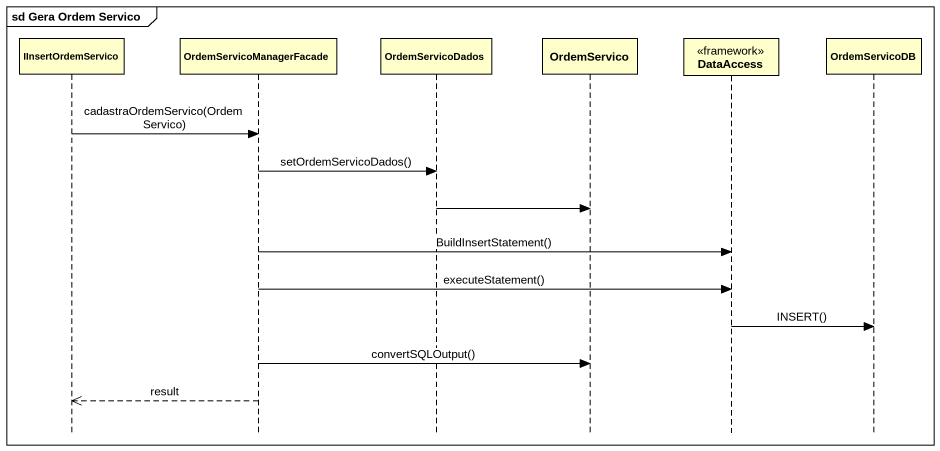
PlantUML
@startuml
mainframe sd Gera Ordem Servico
hide footbox
participant IInsertOrdemServico
participant OrdemServicoManagerFacade
participant OrdemServicoDados
participant OrdemServico
participant DataAccess <<framework>>
participant OrdemServicoDB

IInsertOrdemServico -> OrdemServicoManagerFacade : cadastraOrdemServico(OrdemServico)
OrdemServicoManagerFacade -> OrdemServicoDados : setOrdemServicoDados()
OrdemServicoDados -> OrdemServico
OrdemServicoManagerFacade -> DataAccess : BuildInsertStatement()
OrdemServicoManagerFacade -> DataAccess : executeStatement()
DataAccess -> OrdemServicoDB : INSERT()
OrdemServicoManagerFacade -> OrdemServico : convertSQLOutput()
OrdemServicoManagerFacade -->> IInsertOrdemServico : result
@enduml
